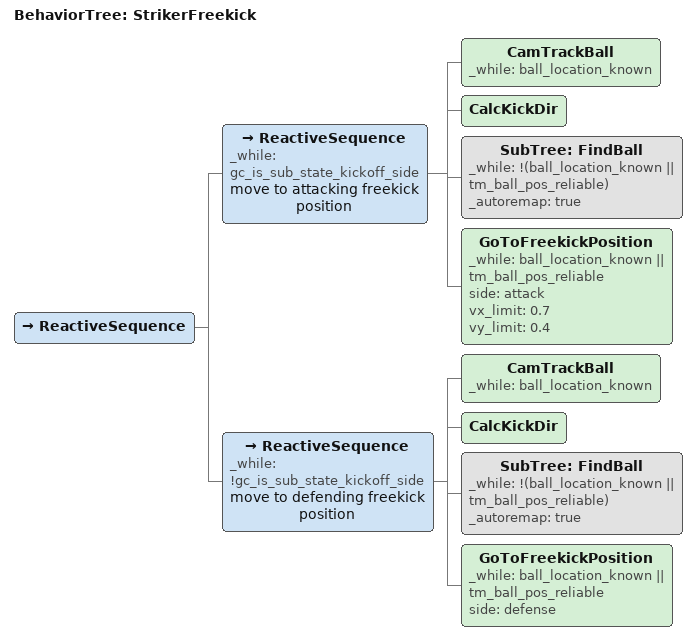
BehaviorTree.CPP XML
<root BTCPP_format="4" >
   <include path="./subtree_cam_find_and_track_ball.xml" />
   <include path="./subtree_find_ball.xml" />
   <include path="./subtree_locate.xml" />
   <BehaviorTree ID="StrikerFreekick">
      <ReactiveSequence>

         <!-- if WE are the team taking the free kick (attacking) -->
         <ReactiveSequence _while="gc_is_sub_state_kickoff_side" name="move to attacking freekick position">
            <!-- Keep Tracking the ball with the camera -->
            <CamTrackBall _while="ball_location_known" />

            <!-- Calculate Kick Direction -->
            <!-- Decide where to kick (towards goal or teammate?)-->
            <CalcKickDir />

            <!-- If you cannot see ball AND your team do not have reliable info -->
            <!-- Search for ball if that is the case -->
            <SubTree ID="FindBall" _while="!(ball_location_known || tm_ball_pos_reliable)" _autoremap="true" />

            <!-- If Ball is known, then move to correct attacking position -->
            <GoToFreekickPosition _while="ball_location_known || tm_ball_pos_reliable" side="attack" vx_limit="0.7" vy_limit="0.4" />
         </ReactiveSequence>

         <!-- if OPPONENT has the free kick (defending) -->
         <ReactiveSequence _while="!gc_is_sub_state_kickoff_side" name="move to defending freekick position">
            <!-- if OPPONENT has the free kick (defending) -->
            <CamTrackBall _while="ball_location_known" />
            <!-- Kick Direction -->
            <CalcKickDir />
            <SubTree ID="FindBall" _while="!(ball_location_known || tm_ball_pos_reliable)" _autoremap="true" />
            <!-- Move into defensive position -->
            <GoToFreekickPosition _while="ball_location_known || tm_ball_pos_reliable" side="defense" />
         </ReactiveSequence>
      </ReactiveSequence>
   </BehaviorTree>
</root>
